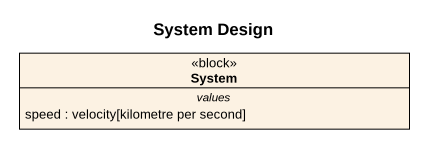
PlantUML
@startuml
title System Design
hide circle
hide empty members
class System <<block>> {
  -- values --
  speed : velocity[kilometre per second]
}
@enduml
